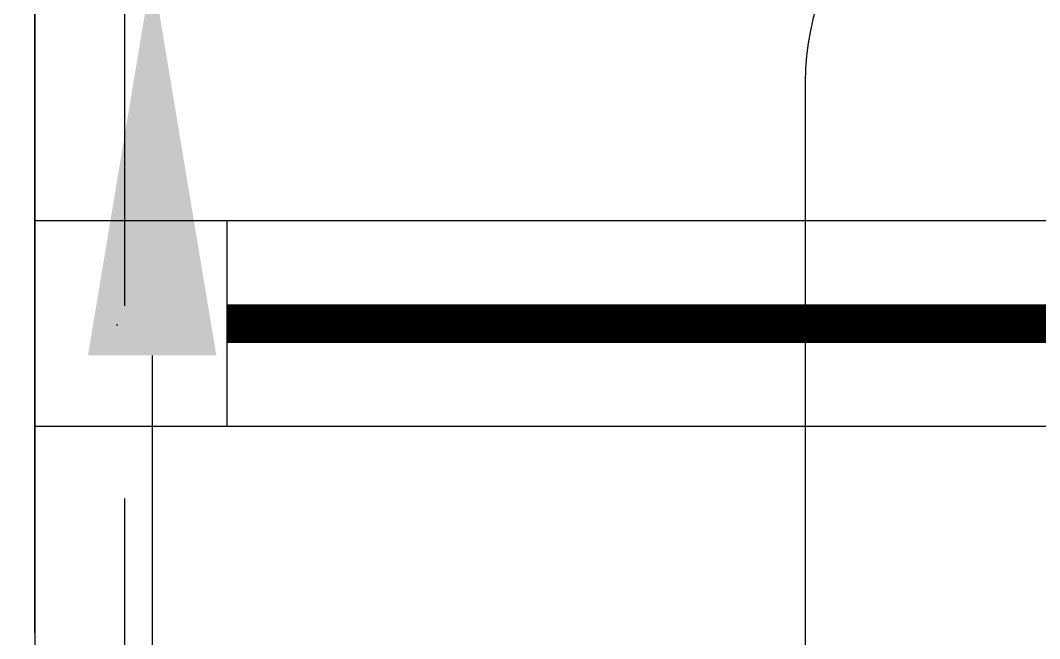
# Model space of a CAD drawing. Extents: x -437689 to -407696, y -55787 to -37037.
# Drawn here: x -435105.8 to -434907.4, y -50191.4 to -50071.1 of the extents above; entities that cross this region are included whole.
import ezdxf

# ---------------------------------------------------------------- set-up
doc = ezdxf.new("R2010")
doc.units = 0
doc.header["$LTSCALE"] = 150
doc.header["$MEASUREMENT"] = 0
for name, pattern in [('DASHDOT', [1, 0.5, -0.25, 0, -0.25]), ('DASHED', [0.75, 0.5, -0.25]), ('HIDDEN', [9.525, 6.35, -3.175])]:
    doc.linetypes.add(name, pattern=pattern)
for name, color, linetype in [('DR', 6, 'CONTINUOUS'), ('GRID', 252, 'DASHDOT'), ('VENT', 8, 'HIDDEN'), ('WALL', 7, 'CONTINUOUS'), ('WASTE', 3, 'DASHED'), ('WIN-1', 56, 'CONTINUOUS')]:
    doc.layers.add(name, color=color, linetype=linetype)

msp = doc.modelspace()

# ---------------------------------------------------------------- linework, layer by layer
at = {"layer": 'DR', "linetype": 'CONTINUOUS', "ltscale": 900}
msp.add_line((-434953.01, -50083.13), (-434953.01, -50310.73), dxfattribs=at)
msp.add_lwpolyline([(-435080.14, -50136.31), (-435080.14, -50404.03), (-435502.98, -50404.03)], dxfattribs=at)
msp.add_arc((-434903.01, -50083.13), 50, 90, 180, dxfattribs=at)
msp.add_solid([(-435092.64, -50136.31), (-435080.14, -50061.31), (-435067.64, -50136.31)], dxfattribs=at)
at = {"layer": 'GRID'}
msp.add_line((-432722.96, -50130.33), (-436475.27, -50130.33), dxfattribs=at)
at = {"layer": 'VENT', "const_width": 7.5}
msp.add_lwpolyline([(-434840.51, -50130.11), (-435065.51, -50130.11)], dxfattribs=at)
at = {"layer": 'WALL', "linetype": 'DASHDOT', "ltscale": 900}
for p, q in [((-435103.01, -50190.22), (-435103.01, -50067.61)), ((-435103.01, -50067.61), (-435103.01, -50192.61))]:
    msp.add_line(p, q, dxfattribs=at)
at = {"layer": 'WALL', "linetype": 'CONTINUOUS', "ltscale": 900}
for p, q in [((-435103.01, -50190.22), (-435103.01, -50072.61)), ((-435065.51, -50150.11), (-435065.51, -50110.11))]:
    msp.add_line(p, q, dxfattribs=at)
at = {"layer": 'WASTE'}
msp.add_line((-435085.52, -50051.67, 0), (-435085.52, -51525.06, 0), dxfattribs=at)
at = {"layer": 'WIN-1'}
for p, q in [((-434803.01, -50110.11), (-435103.01, -50110.11)), ((-434803.01, -50150.11), (-435103.01, -50150.11))]:
    msp.add_line(p, q, dxfattribs=at)

doc.saveas('drawing.dxf')
